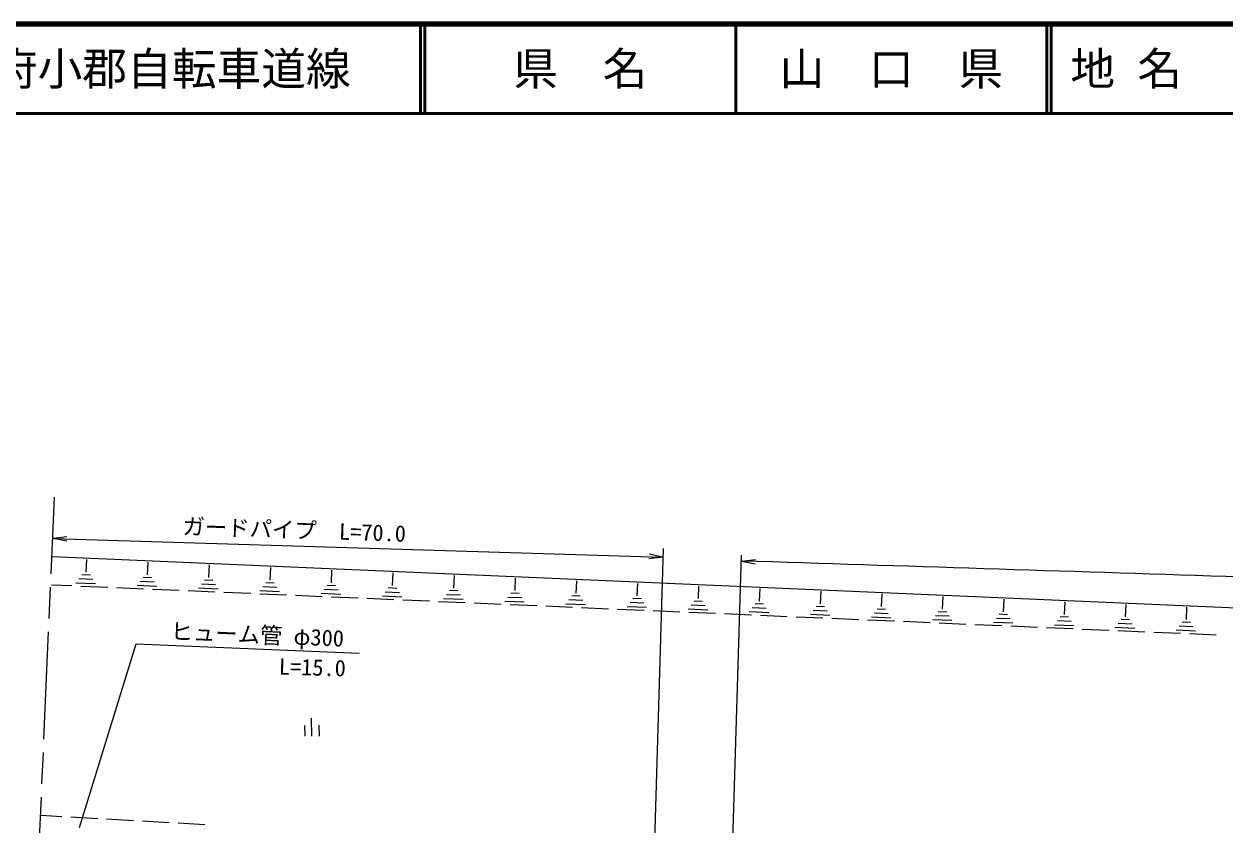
# Model space of a CAD drawing. Units: millimetres, scale not verified. Extents: x 40000 to 680000, y 20000 to 380000.
# Drawn here: x 253458 to 387666, y 290482 to 380000 of the extents above; entities that cross this region are included whole.
import ezdxf
from ezdxf.enums import TextEntityAlignment as Align

# ---------------------------------------------------------------- set-up
doc = ezdxf.new("R2010")
doc.units = ezdxf.units.MM
doc.header["$LTSCALE"] = 1000
doc.linetypes.add('CHAIN', pattern=[18.5, 12, -1.5, 3.5, -1.5])
for name, color, linetype, lineweight in [('M-BGD', 7, 'Continuous', 13), ('M-BMK', 2, 'CHAIN', 13), ('M-STR-HTXT', 7, 'Continuous', 13), ('M-TTL', 2, 'Continuous', 140), ('M-TTL-LINE', 7, 'Continuous', 50)]:
    doc.layers.add(name, color=color, linetype=linetype, lineweight=lineweight)
doc.layers.add('M-TTL-TXT', color=7, linetype='Continuous')
doc.styles.add('ＭＳ ゴシック', font='')
doc.styles.get('ＭＳ ゴシック').set_extended_font_data('MS Gothic')

msp = doc.modelspace()

# ---------------------------------------------------------------- linework, layer by layer
at = {"layer": 'M-BGD'}
for p, q in [((256640, 320476), (558504, 307403)), ((260411, 318737), (260472, 320152)), ((267264, 318441), (267325, 319856)), ((274115, 318146), (274176, 319559)), ((260869, 318402), (259926, 318442)), ((267722, 318107), (266780, 318147)), ((280963, 317851), (281023, 319263)), ((287808, 317556), (287868, 318966)), ((294650, 317261), (294711, 318670)), ((301490, 316966), (301551, 318374)), ((308327, 316671), (308388, 318078)), ((256514, 317329), (258814, 317230)), ((261458, 317432), (259256, 317526)), ((261163, 317917), (259591, 317984)), ((259813, 317187), (262811, 317058)), ((263810, 317016), (266807, 316887)), ((268310, 317137), (266111, 317232)), ((268016, 317622), (266445, 317689)), ((267806, 316844), (270803, 316715)), ((275160, 316843), (272962, 316937)), ((274866, 317327), (273296, 317395)), ((274572, 317812), (273631, 317852)), ((281713, 317033), (280145, 317100)), ((281420, 317517), (280479, 317557)), ((288558, 316738), (286991, 316806)), ((288265, 317222), (287324, 317262)), ((295107, 316927), (294167, 316968)), ((315162, 316376), (315222, 317782)), ((321994, 316082), (322054, 317487)), ((328823, 315787), (328883, 317191)), ((335649, 315493), (335709, 316895)), ((271802, 316673), (274800, 316544)), ((275799, 316501), (278796, 316372)), ((279795, 316330), (282792, 316201)), ((282007, 316549), (279811, 316643)), ((283791, 316158), (286788, 316029)), ((288851, 316255), (286657, 316349)), ((287788, 315987), (290785, 315858)), ((291784, 315815), (294781, 315686)), ((295693, 315961), (293501, 316055)), ((295400, 316444), (293834, 316511)), ((295780, 315644), (298777, 315515)), ((299777, 315472), (302774, 315343)), ((302532, 315667), (300342, 315761)), ((302239, 316150), (300675, 316217)), ((301946, 316633), (301008, 316673)), ((309368, 315374), (307180, 315467)), ((309075, 315856), (307512, 315923)), ((308783, 316338), (307845, 316378)), ((315909, 315562), (314347, 315629)), ((315617, 316044), (314680, 316084)), ((322448, 315750), (321512, 315790)), ((329277, 315455), (328342, 315496)), ((342473, 315199), (342533, 316600)), ((349294, 314905), (349354, 316305)), ((356112, 314611), (356172, 316010)), ((362928, 314317), (362988, 315715)), ((369741, 314023), (369800, 315420)), ((303773, 315301), (306770, 315172)), ((307769, 315129), (310766, 315000)), ((311765, 314958), (314763, 314829)), ((316201, 315080), (314015, 315174)), ((315762, 314786), (318759, 314657)), ((319758, 314615), (322755, 314486)), ((323032, 314787), (320848, 314880)), ((322740, 315268), (321180, 315335)), ((323754, 314443), (326752, 314314)), ((329860, 314493), (327678, 314587)), ((327751, 314272), (330748, 314143)), ((329569, 314974), (328010, 315041)), ((331747, 314100), (334744, 313971)), ((336686, 314200), (334505, 314294)), ((336394, 314681), (334837, 314748)), ((336103, 315161), (335168, 315202)), ((343217, 314387), (341661, 314454)), ((342926, 314868), (341992, 314908)), ((350038, 314094), (348483, 314161)), ((349747, 314574), (348814, 314614)), ((356565, 314280), (355633, 314320)), ((376551, 313730), (376611, 315125)), ((383358, 313436), (383418, 314830)), ((335743, 313929), (338741, 313800)), ((339740, 313757), (342737, 313628)), ((343509, 313907), (341330, 314001)), ((343736, 313586), (346733, 313457)), ((347732, 313414), (350730, 313285)), ((350329, 313614), (348152, 313708)), ((351729, 313243), (354726, 313114)), ((357146, 313321), (354971, 313415)), ((356855, 313801), (355302, 313867)), ((355725, 313071), (358722, 312942)), ((359721, 312900), (362719, 312771)), ((363961, 313029), (361788, 313122)), ((363670, 313508), (362118, 313574)), ((363380, 313987), (362449, 314027)), ((363718, 312728), (366715, 312599)), ((370773, 312736), (368602, 312829)), ((370483, 313215), (368932, 313281)), ((370193, 313693), (369262, 313733)), ((377292, 312922), (375743, 312988)), ((377002, 313400), (376073, 313440)), ((383810, 313107), (382881, 313146)), ((367714, 312557), (370711, 312428)), ((371710, 312385), (374708, 312256)), ((377582, 312444), (375413, 312537)), ((375707, 312214), (378704, 312085)), ((379703, 312042), (382700, 311913)), ((384389, 312151), (382222, 312244)), ((384099, 312629), (382551, 312695)), ((383699, 311871), (386697, 311742)), ((285625, 300416), (285602, 302416)), ((284811, 301607), (284825, 300407)), ((286411, 301625), (286424, 300425)), ((257699, 291394), (255368, 291523)), ((261693, 291173), (258697, 291339)), ((265686, 290951), (262691, 291117)), ((269680, 290730), (266685, 290896)), ((273674, 290509), (270679, 290675))]:
    msp.add_line(p, q, dxfattribs=at)
at = {"layer": 'M-BMK'}
msp.add_line((254874, 281593), (256865, 327132), dxfattribs=at)
at = {"layer": 'M-STR-HTXT'}
for p, q in [((256745, 322517), (324860, 320413)), ((256754, 322520), (258260, 322735)), ((256754, 322520), (258248, 322235)), ((324876, 321388), (323398, 271767)), ((324806, 320402), (323293, 320242)), ((324806, 320402), (323323, 320742)), ((332179, 272487), (333639, 320638)), ((333692, 319978), (335202, 320160)), ((333692, 319978), (335179, 319660)), ((259652, 290189), (265986, 310713)), ((265986, 310713), (290929, 309702))]:
    msp.add_line(p, q, dxfattribs=at)
msp.add_open_spline([(559226, 309850), (547294, 310867), (535375, 312036), (523431, 312899), (509782, 313885), (496120, 314720), (482449, 315330), (468912, 315934), (455359, 316128), (441814, 316546), (405777, 317658), (369742, 318838), (333706, 319984)], degree=3, knots=[0, 0, 0, 0, 1, 1, 1, 2, 2, 2, 3, 3, 3, 4, 4, 4, 4], dxfattribs=at)
at = {"layer": 'M-TTL'}
msp.add_line((680000, 380000), (40000, 380000), dxfattribs=at)
at = {"layer": 'M-TTL-LINE'}
for p, q in [((297750, 380000), (297750, 370000)), ((298250, 380000), (298250, 370000)), ((333000, 380000), (333000, 370000)), ((367750, 380000), (367750, 370000)), ((368250, 380000), (368250, 370000)), ((40000, 370000), (680000, 370000))]:
    msp.add_line(p, q, dxfattribs=at)

# ---------------------------------------------------------------- texts
at = {"layer": 'M-STR-HTXT', "style": 'ＭＳ ゴシック'}
for s, rotation, p in [('ガードパイプ\u3000L=70.0', 358.061, (271120, 322419)), ('ヒューム管 φ300', 357.568, (269785, 310680)), ('L=15.0', 358.348, (281902, 306744))]:
    msp.add_text(s, height=1833, rotation=rotation, dxfattribs=at).set_placement(p, align=Align.BOTTOM_LEFT)
at = {"layer": 'M-TTL-TXT', "style": 'ＭＳ ゴシック'}
for s, p in [('一般県道\u3000山口防府小郡自転車道線', (209969, 375000)), ('地 名', (370380, 375000))]:
    msp.add_text(s, height=3666, dxfattribs=at).set_placement(p, align=Align.MIDDLE_LEFT)
for s, p in [('県\u3000名', (315625, 375000)), ('山\u3000口\u3000県', (350375, 375000))]:
    msp.add_text(s, height=3666, dxfattribs=at).set_placement(p, align=Align.MIDDLE_CENTER)

doc.saveas('drawing.dxf')
